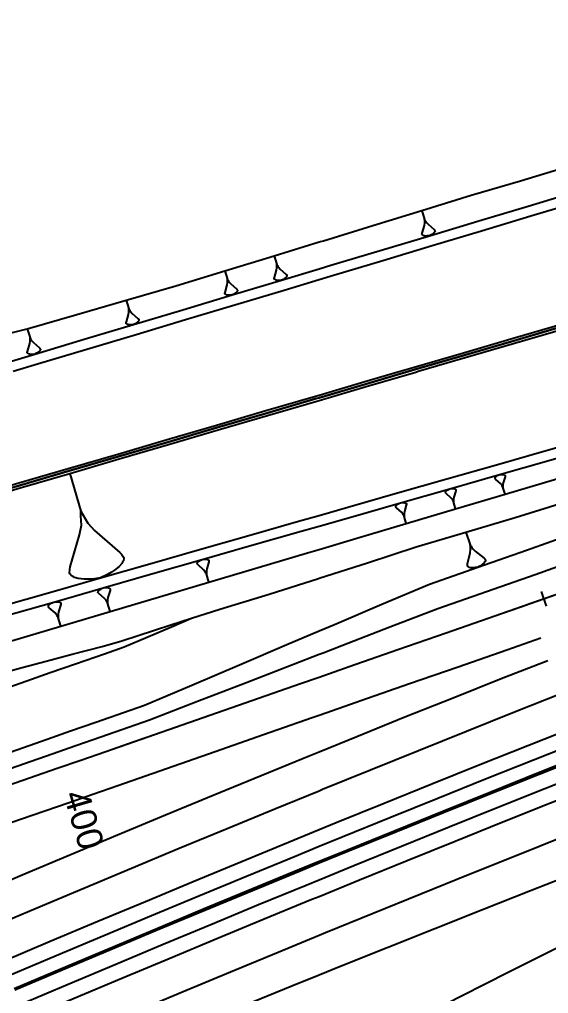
# Model space of a CAD drawing. Extents: x 387562 to 388546, y 804386 to 804945.
# Drawn here: x 388270.9 to 388322.3, y 804839.6 to 804934.2 of the extents above; entities that cross this region are included whole.
import ezdxf
from ezdxf.enums import TextEntityAlignment as Align

# ---------------------------------------------------------------- set-up
doc = ezdxf.new("R2010")
doc.units = 0
doc.layers.get('0').update_dxf_attribs({"linetype": 'CONTINUOUS'})
doc.styles.add('ARIAL', font='ARIAL.FON')

msp = doc.modelspace()

# ---------------------------------------------------------------- linework, layer by layer
at = {"color": 1}
for p, q in [((388309.9842, 804915.618), (388310.243, 804914.7346)), ((388310.2143, 804914.178), (388310.2561, 804914.4095)), ((388310.243, 804914.7346), (388310.2979, 804914.6411)), ((388310.2474, 804914.6263), (388310.243, 804914.7346)), ((388310.2517, 804914.5179), (388310.2474, 804914.6263)), ((388310.2561, 804914.4095), (388310.2517, 804914.5179)), ((388310.2979, 804914.6411), (388310.3527, 804914.5475)), ((388310.3527, 804914.5475), (388310.4075, 804914.4539)), ((388310.4075, 804914.4539), (388310.5676, 804914.2816)), ((388309.9848, 804913.3708), (388309.9953, 804913.4287)), ((388309.9953, 804913.4287), (388310.2143, 804914.178)), ((388310.5676, 804914.2816), (388311.1564, 804913.7689)), ((388311.1441, 804913.4364), (388311.0327, 804913.349)), ((388311.2051, 804913.5091), (388311.1441, 804913.4364)), ((388311.1564, 804913.7689), (388311.1964, 804913.7258)), ((388311.1964, 804913.7258), (388311.2438, 804913.6575)), ((388311.2229, 804913.5417), (388311.2051, 804913.5091)), ((388311.2408, 804913.5744), (388311.2229, 804913.5417)), ((388311.2512, 804913.6322), (388311.2408, 804913.5744)), ((388311.2438, 804913.6575), (388311.2512, 804913.6322)), ((388309.9818, 804913.2877), (388309.9848, 804913.3708)), ((388309.9892, 804913.2625), (388309.9818, 804913.2877)), ((388310.0292, 804913.2194), (388309.9892, 804913.2625)), ((388310.0618, 804913.2015), (388310.0292, 804913.2194)), ((388310.0945, 804913.1837), (388310.0618, 804913.2015)), ((388310.185, 804913.1554), (388310.0945, 804913.1837)), ((388310.326, 804913.1419), (388310.185, 804913.1554)), ((388310.4091, 804913.1388), (388310.326, 804913.1419)), ((388310.5175, 804913.1432), (388310.4091, 804913.1388)), ((388310.7015, 804913.1697), (388310.5175, 804913.1432)), ((388310.8708, 804913.2467), (388310.7015, 804913.1697)), ((388310.9644, 804913.3015), (388310.8708, 804913.2467)), ((388311.0327, 804913.349), (388310.9644, 804913.3015)), ((388295.6386, 804911.2325), (388295.8898, 804910.3752)), ((388290.8553, 804909.7754), (388291.1044, 804908.9251)), ((388295.6493, 804909.1078), (388295.8618, 804909.835)), ((388295.8618, 804909.835), (388295.9024, 804910.0597)), ((388295.8898, 804910.3752), (388295.943, 804910.2843)), ((388295.894, 804910.27), (388295.8898, 804910.3752)), ((388295.8982, 804910.1648), (388295.894, 804910.27)), ((388295.9024, 804910.0597), (388295.8982, 804910.1648)), ((388295.943, 804910.2843), (388295.9962, 804910.1935)), ((388295.9962, 804910.1935), (388296.0494, 804910.1027)), ((388296.0494, 804910.1027), (388296.2048, 804909.9355)), ((388296.2048, 804909.9355), (388296.7761, 804909.4379)), ((388291.1044, 804908.9251), (388291.1572, 804908.835)), ((388291.1086, 804908.8208), (388291.1044, 804908.9251)), ((388291.1128, 804908.7165), (388291.1086, 804908.8208)), ((388291.117, 804908.6122), (388291.1128, 804908.7165)), ((388291.1572, 804908.835), (388291.21, 804908.7449)), ((388291.21, 804908.7449), (388291.2627, 804908.6549)), ((388295.6362, 804908.971), (388295.6392, 804909.0516)), ((388295.6434, 804908.9465), (388295.6362, 804908.971)), ((388295.6392, 804909.0516), (388295.6493, 804909.1078)), ((388295.6822, 804908.9047), (388295.6434, 804908.9465)), ((388295.7139, 804908.8873), (388295.6822, 804908.9047)), ((388295.7456, 804908.87), (388295.7139, 804908.8873)), ((388295.8334, 804908.8426), (388295.7456, 804908.87)), ((388295.9703, 804908.8294), (388295.8334, 804908.8426)), ((388296.0509, 804908.8265), (388295.9703, 804908.8294)), ((388296.1561, 804908.8307), (388296.0509, 804908.8265)), ((388296.3347, 804908.8564), (388296.1561, 804908.8307)), ((388296.499, 804908.9312), (388296.3347, 804908.8564)), ((388296.5898, 804908.9844), (388296.499, 804908.9312)), ((388296.6561, 804909.0304), (388296.5898, 804908.9844)), ((388296.7642, 804909.1153), (388296.6561, 804909.0304)), ((388296.8234, 804909.1858), (388296.7642, 804909.1153)), ((388296.7761, 804909.4379), (388296.815, 804909.3961)), ((388296.815, 804909.3961), (388296.861, 804909.3298)), ((388296.8407, 804909.2175), (388296.8234, 804909.1858)), ((388296.858, 804909.2491), (388296.8407, 804909.2175)), ((388296.8682, 804909.3053), (388296.858, 804909.2491)), ((388296.861, 804909.3298), (388296.8682, 804909.3053)), ((388290.8659, 804907.668), (388291.0767, 804908.3893)), ((388291.0767, 804908.3893), (388291.117, 804908.6122)), ((388291.2627, 804908.6549), (388291.4169, 804908.489)), ((388291.4169, 804908.489), (388291.9836, 804907.9954)), ((388292.0305, 804907.7454), (388291.9718, 804907.6754)), ((388291.9836, 804907.9954), (388292.0221, 804907.954)), ((388292.0221, 804907.954), (388292.0678, 804907.8882)), ((388292.0476, 804907.7768), (388292.0305, 804907.7454)), ((388292.0648, 804907.8082), (388292.0476, 804907.7768)), ((388292.0749, 804907.8639), (388292.0648, 804907.8082)), ((388292.0678, 804907.8882), (388292.0749, 804907.8639)), ((388281.2698, 804906.926), (388281.5214, 804906.0671)), ((388290.8529, 804907.5323), (388290.8559, 804907.6123)), ((388290.8601, 804907.508), (388290.8529, 804907.5323)), ((388290.8559, 804907.6123), (388290.8659, 804907.668)), ((388290.8986, 804907.4665), (388290.8601, 804907.508)), ((388290.93, 804907.4493), (388290.8986, 804907.4665)), ((388290.9614, 804907.4321), (388290.93, 804907.4493)), ((388291.0485, 804907.4049), (388290.9614, 804907.4321)), ((388291.1843, 804907.3919), (388291.0485, 804907.4049)), ((388291.2643, 804907.389), (388291.1843, 804907.3919)), ((388291.3686, 804907.3931), (388291.2643, 804907.389)), ((388291.5458, 804907.4187), (388291.3686, 804907.3931)), ((388291.7087, 804907.4928), (388291.5458, 804907.4187)), ((388291.7988, 804907.5456), (388291.7087, 804907.4928)), ((388291.8646, 804907.5912), (388291.7988, 804907.5456)), ((388291.9718, 804907.6754), (388291.8646, 804907.5912)), ((388281.5214, 804906.0671), (388281.5747, 804905.9762)), ((388281.5256, 804905.9618), (388281.5214, 804906.0671)), ((388281.5298, 804905.8564), (388281.5256, 804905.9618)), ((388281.5341, 804905.7511), (388281.5298, 804905.8564)), ((388281.5747, 804905.9762), (388281.628, 804905.8852)), ((388281.628, 804905.8852), (388281.6813, 804905.7942)), ((388281.2805, 804904.7975), (388281.4934, 804905.526)), ((388281.4934, 804905.526), (388281.5341, 804905.7511)), ((388281.6813, 804905.7942), (388281.837, 804905.6267)), ((388281.837, 804905.6267), (388282.4093, 804905.1282)), ((388282.4093, 804905.1282), (388282.4482, 804905.0864)), ((388282.4482, 804905.0864), (388282.4943, 804905.0199)), ((388282.474, 804904.9074), (388282.4567, 804904.8757)), ((388282.4914, 804904.9391), (388282.474, 804904.9074)), ((388282.5015, 804904.9954), (388282.4914, 804904.9391)), ((388282.4943, 804905.0199), (388282.5015, 804904.9954)), ((388271.6661, 804904.1386), (388271.9265, 804903.2498)), ((388281.2674, 804904.6605), (388281.2704, 804904.7413)), ((388281.2746, 804904.6359), (388281.2674, 804904.6605)), ((388281.2704, 804904.7413), (388281.2805, 804904.7975)), ((388281.3135, 804904.594), (388281.2746, 804904.6359)), ((388281.3452, 804904.5767), (388281.3135, 804904.594)), ((388281.377, 804904.5593), (388281.3452, 804904.5767)), ((388281.465, 804904.5318), (388281.377, 804904.5593)), ((388281.602, 804904.5187), (388281.465, 804904.5318)), ((388281.6828, 804904.5157), (388281.602, 804904.5187)), ((388281.7882, 804904.5199), (388281.6828, 804904.5157)), ((388281.9671, 804904.5457), (388281.7882, 804904.5199)), ((388282.1317, 804904.6206), (388281.9671, 804904.5457)), ((388282.2227, 804904.6739), (388282.1317, 804904.6206)), ((388282.2891, 804904.72), (388282.2227, 804904.6739)), ((388282.3974, 804904.805), (388282.2891, 804904.72)), ((388282.4567, 804904.8757), (388282.3974, 804904.805)), ((388271.9265, 804903.2498), (388271.9816, 804903.1556)), ((388271.9308, 804903.1408), (388271.9265, 804903.2498)), ((388271.9352, 804903.0317), (388271.9308, 804903.1408)), ((388271.9396, 804902.9227), (388271.9352, 804903.0317)), ((388271.9816, 804903.1556), (388272.0368, 804903.0615)), ((388272.0368, 804903.0615), (388272.0919, 804902.9674)), ((388271.6772, 804901.9359), (388271.8975, 804902.6898)), ((388271.8975, 804902.6898), (388271.9396, 804902.9227)), ((388272.0919, 804902.9674), (388272.253, 804902.794)), ((388272.253, 804902.794), (388272.8453, 804902.2782)), ((388272.8453, 804902.2782), (388272.8856, 804902.2348)), ((388272.8856, 804902.2348), (388272.9333, 804902.1661)), ((388272.9303, 804902.0824), (388272.9123, 804902.0496)), ((388272.9408, 804902.1407), (388272.9303, 804902.0824)), ((388272.9333, 804902.1661), (388272.9408, 804902.1407)), ((388271.6636, 804901.7941), (388271.6667, 804901.8777)), ((388271.6711, 804901.7687), (388271.6636, 804901.7941)), ((388271.6667, 804901.8777), (388271.6772, 804901.9359)), ((388271.7113, 804901.7253), (388271.6711, 804901.7687)), ((388271.7442, 804901.7074), (388271.7113, 804901.7253)), ((388271.777, 804901.6894), (388271.7442, 804901.7074)), ((388271.8681, 804901.6609), (388271.777, 804901.6894)), ((388272.0099, 804901.6473), (388271.8681, 804901.6609)), ((388272.0935, 804901.6443), (388272.0099, 804901.6473)), ((388272.2026, 804901.6486), (388272.0935, 804901.6443)), ((388272.3878, 804901.6753), (388272.2026, 804901.6486)), ((388272.5581, 804901.7528), (388272.3878, 804901.6753)), ((388272.6522, 804901.808), (388272.5581, 804901.7528)), ((388272.721, 804901.8557), (388272.6522, 804901.808)), ((388272.8331, 804901.9437), (388272.721, 804901.8557)), ((388272.8944, 804902.0168), (388272.8331, 804901.9437)), ((388272.9123, 804902.0496), (388272.8944, 804902.0168)), ((388275.7839, 804890.084), (388276.8571, 804886.421)), ((388317.1037, 804889.7093), (388317.1516, 804889.7657)), ((388317.1516, 804889.7657), (388317.239, 804889.8333)), ((388317.239, 804889.8333), (388317.2926, 804889.87)), ((388317.2926, 804889.87), (388317.3658, 804889.9123)), ((388317.3658, 804889.9123), (388317.4983, 804889.9714)), ((388317.4983, 804889.9714), (388317.642, 804889.9912)), ((388317.642, 804889.9912), (388317.7266, 804889.994)), ((388317.7266, 804889.994), (388317.7914, 804889.9912)), ((388317.7914, 804889.9912), (388317.9013, 804889.9799)), ((388318.0479, 804889.7657), (388317.8732, 804889.1823)), ((388317.9013, 804889.9799), (388317.9718, 804889.9574)), ((388317.9718, 804889.9574), (388317.9972, 804889.9433)), ((388317.9972, 804889.9433), (388318.0225, 804889.9292)), ((388318.0225, 804889.9292), (388318.0536, 804889.8954)), ((388318.0564, 804889.8108), (388318.0479, 804889.7657)), ((388318.0536, 804889.8954), (388318.0592, 804889.8756)), ((388318.0592, 804889.8756), (388318.0564, 804889.8108)), ((388317.0671, 804889.6135), (388317.0755, 804889.6586)), ((388317.0727, 804889.5937), (388317.0671, 804889.6135)), ((388317.1094, 804889.5402), (388317.0727, 804889.5937)), ((388317.0755, 804889.6586), (388317.0896, 804889.6839)), ((388317.0896, 804889.6839), (388317.1037, 804889.7093)), ((388317.1404, 804889.5064), (388317.1094, 804889.5402)), ((388317.597, 804889.1034), (388317.1404, 804889.5064)), ((388317.721, 804888.9681), (388317.597, 804889.1034)), ((388317.7633, 804888.8948), (388317.721, 804888.9681)), ((388317.8056, 804888.8215), (388317.7633, 804888.8948)), ((388317.8479, 804888.7482), (388317.8056, 804888.8215)), ((388317.8732, 804889.1823), (388317.8394, 804889.0019)), ((388317.8394, 804889.0019), (388317.8422, 804888.9173)), ((388317.8422, 804888.9173), (388317.845, 804888.8328)), ((388317.845, 804888.8328), (388317.8479, 804888.7482)), ((388312.2487, 804888.2306), (388312.2573, 804888.2769)), ((388312.2545, 804888.2104), (388312.2487, 804888.2306)), ((388312.292, 804888.1555), (388312.2545, 804888.2104)), ((388312.2573, 804888.2769), (388312.2718, 804888.3029)), ((388312.2718, 804888.3029), (388312.2862, 804888.3289)), ((388312.2862, 804888.3289), (388312.3353, 804888.3866)), ((388312.3238, 804888.1209), (388312.292, 804888.1555)), ((388312.7918, 804887.7078), (388312.3238, 804888.1209)), ((388312.3353, 804888.3866), (388312.4249, 804888.456)), ((388312.4249, 804888.456), (388312.4798, 804888.4935)), ((388312.4798, 804888.4935), (388312.5549, 804888.5369)), ((388312.5549, 804888.5369), (388312.6907, 804888.5975)), ((388312.6907, 804888.5975), (388312.838, 804888.6178)), ((388312.838, 804888.6178), (388312.9246, 804888.6207)), ((388312.9246, 804888.6207), (388312.9911, 804888.6178)), ((388312.9911, 804888.6178), (388313.1038, 804888.6062)), ((388313.254, 804888.3867), (388313.0749, 804887.7887)), ((388313.1038, 804888.6062), (388313.176, 804888.5831)), ((388313.176, 804888.5831), (388313.202, 804888.5687)), ((388313.202, 804888.5687), (388313.228, 804888.5542)), ((388313.228, 804888.5542), (388313.2598, 804888.5196)), ((388313.2627, 804888.4329), (388313.254, 804888.3867)), ((388313.2598, 804888.5196), (388313.2655, 804888.4994)), ((388313.2655, 804888.4994), (388313.2627, 804888.4329)), ((388318.0452, 804888.0577), (388317.8479, 804888.7482)), ((388307.4539, 804886.9218), (388307.4687, 804886.9484)), ((388307.4687, 804886.9484), (388307.519, 804887.0076)), ((388307.519, 804887.0076), (388307.6108, 804887.0786)), ((388307.6108, 804887.0786), (388307.667, 804887.1171)), ((388307.667, 804887.1171), (388307.7439, 804887.1615)), ((388307.7439, 804887.1615), (388307.883, 804887.2236)), ((388307.883, 804887.2236), (388308.0339, 804887.2444)), ((388308.0339, 804887.2444), (388308.1227, 804887.2473)), ((388308.1227, 804887.2473), (388308.1908, 804887.2444)), ((388308.1908, 804887.2444), (388308.3062, 804887.2325)), ((388308.4601, 804887.0076), (388308.2766, 804886.3951)), ((388308.3062, 804887.2325), (388308.3801, 804887.2089)), ((388308.3801, 804887.2089), (388308.4068, 804887.1941)), ((388308.4068, 804887.1941), (388308.4334, 804887.1793)), ((388308.4334, 804887.1793), (388308.466, 804887.1438)), ((388308.4689, 804887.055), (388308.4601, 804887.0076)), ((388308.466, 804887.1438), (388308.4719, 804887.1231)), ((388308.4719, 804887.1231), (388308.4689, 804887.055)), ((388312.9189, 804887.5691), (388312.7918, 804887.7078)), ((388312.9623, 804887.494), (388312.9189, 804887.5691)), ((388313.0056, 804887.4189), (388312.9623, 804887.494)), ((388313.0489, 804887.3438), (388313.0056, 804887.4189)), ((388313.0749, 804887.7887), (388313.0403, 804887.6038)), ((388313.0403, 804887.6038), (388313.0432, 804887.5171)), ((388313.0432, 804887.5171), (388313.046, 804887.4305)), ((388313.046, 804887.4305), (388313.0489, 804887.3438)), ((388313.2512, 804886.6361), (388313.0489, 804887.3438)), ((388276.8571, 804886.421), (388277.0844, 804886.033)), ((388276.8751, 804885.9717), (388276.8571, 804886.421)), ((388277.0844, 804886.033), (388277.3117, 804885.645)), ((388307.4303, 804886.8478), (388307.4391, 804886.8951)), ((388307.4362, 804886.8271), (388307.4303, 804886.8478)), ((388307.4747, 804886.7709), (388307.4362, 804886.8271)), ((388307.4391, 804886.8951), (388307.4539, 804886.9218)), ((388307.5072, 804886.7354), (388307.4747, 804886.7709)), ((388307.9866, 804886.3122), (388307.5072, 804886.7354)), ((388308.1168, 804886.1702), (388307.9866, 804886.3122)), ((388308.1612, 804886.0933), (388308.1168, 804886.1702)), ((388308.2056, 804886.0163), (388308.1612, 804886.0933)), ((388308.25, 804885.9394), (388308.2056, 804886.0163)), ((388308.2766, 804886.3951), (388308.2411, 804886.2057)), ((388308.2411, 804886.2057), (388308.2441, 804886.1169)), ((388308.2441, 804886.1169), (388308.247, 804886.0282)), ((388308.247, 804886.0282), (388308.25, 804885.9394)), ((388276.7377, 804884.1132), (388276.9111, 804885.0731)), ((388276.8931, 804885.5224), (388276.8751, 804885.9717)), ((388276.9111, 804885.0731), (388276.8931, 804885.5224)), ((388277.3117, 804885.645), (388277.539, 804885.2571)), ((388277.539, 804885.2571), (388278.2029, 804884.5425)), ((388308.4572, 804885.2144), (388308.25, 804885.9394)), ((388275.8298, 804881.0061), (388276.7377, 804884.1132)), ((388278.2029, 804884.5425), (388280.6441, 804882.4166)), ((388314.2396, 804884.3628), (388314.6648, 804883.1438)), ((388314.6648, 804883.1438), (388314.7482, 804883.0166)), ((388314.6786, 804882.9923), (388314.6648, 804883.1438)), ((388280.6441, 804882.4166), (388280.81, 804882.238)), ((388280.81, 804882.238), (388281.0067, 804881.9547)), ((388314.4104, 804881.297), (388314.664, 804882.3621)), ((388314.664, 804882.3621), (388314.7061, 804882.6894)), ((388314.6923, 804882.8408), (388314.6786, 804882.9923)), ((388314.7061, 804882.6894), (388314.6923, 804882.8408)), ((388314.7482, 804883.0166), (388314.8316, 804882.8894)), ((388314.8316, 804882.8894), (388314.9151, 804882.7623)), ((388314.9151, 804882.7623), (388315.1516, 804882.5322)), ((388315.1516, 804882.5322), (388316.0125, 804881.8559)), ((388280.846, 804881.3394), (388280.5934, 804881.0381)), ((388280.92, 804881.4747), (388280.846, 804881.3394)), ((388280.994, 804881.61), (388280.92, 804881.4747)), ((388281.0373, 804881.85), (388280.994, 804881.61)), ((388281.0067, 804881.9547), (388281.0373, 804881.85)), ((388288.157, 804881.3131), (388288.1667, 804881.3651)), ((388288.1635, 804881.2904), (388288.157, 804881.3131)), ((388288.2058, 804881.2288), (388288.1635, 804881.2904)), ((388288.1667, 804881.3651), (388288.1829, 804881.3943)), ((388288.1829, 804881.3943), (388288.1991, 804881.4235)), ((388288.1991, 804881.4235), (388288.2543, 804881.4884)), ((388288.2543, 804881.4884), (388288.3548, 804881.5663)), ((388288.3548, 804881.5663), (388288.4164, 804881.6085)), ((388288.4164, 804881.6085), (388288.5007, 804881.6572)), ((388288.5007, 804881.6572), (388288.6532, 804881.7254)), ((388288.6532, 804881.7254), (388288.8186, 804881.7483)), ((388288.8186, 804881.7483), (388288.9159, 804881.7516)), ((388288.9159, 804881.7516), (388288.9905, 804881.7484)), ((388288.9905, 804881.7484), (388289.1171, 804881.7355)), ((388289.2859, 804881.489), (388289.0852, 804880.8173)), ((388289.1171, 804881.7355), (388289.1982, 804881.7095)), ((388289.1982, 804881.7095), (388289.2274, 804881.6933)), ((388289.2274, 804881.6933), (388289.2566, 804881.6771)), ((388289.2566, 804881.6771), (388289.2923, 804881.6382)), ((388289.2956, 804881.5409), (388289.2859, 804881.489)), ((388289.2923, 804881.6382), (388289.2988, 804881.6155)), ((388289.2988, 804881.6155), (388289.2956, 804881.5409)), ((388314.3999, 804881.2152), (388314.4104, 804881.297)), ((388315.8692, 804881.2589), (388315.7768, 804881.1876)), ((388316.019, 804881.3893), (388315.8692, 804881.2589)), ((388316.0125, 804881.8559), (388316.0717, 804881.7984)), ((388316.0992, 804881.4954), (388316.019, 804881.3893)), ((388316.0717, 804881.7984), (388316.1429, 804881.706)), ((388316.1219, 804881.5424), (388316.0992, 804881.4954)), ((388316.1446, 804881.5894), (388316.1219, 804881.5424)), ((388316.1429, 804881.706), (388316.1551, 804881.6712)), ((388316.1551, 804881.6712), (388316.1446, 804881.5894)), ((388275.7738, 804880.4215), (388275.7865, 804880.7661)), ((388275.8044, 804880.3168), (388275.7738, 804880.4215)), ((388275.7865, 804880.7661), (388275.8298, 804881.0061)), ((388275.9704, 804880.1382), (388275.8044, 804880.3168)), ((388279.8481, 804880.4788), (388279.4601, 804880.2515)), ((388280.1314, 804880.6754), (388279.8481, 804880.4788)), ((388280.5934, 804881.0381), (388280.1314, 804880.6754)), ((388288.2415, 804881.1899), (388288.2058, 804881.2288)), ((388288.7673, 804880.7263), (388288.2415, 804881.1899)), ((388288.9101, 804880.5707), (388288.7673, 804880.7263)), ((388288.9588, 804880.4863), (388288.9101, 804880.5707)), ((388289.0076, 804880.402), (388288.9588, 804880.4863)), ((388289.0563, 804880.3177), (388289.0076, 804880.402)), ((388289.0852, 804880.8173), (388289.0464, 804880.6097)), ((388289.0464, 804880.6097), (388289.0497, 804880.5123)), ((388289.0497, 804880.5123), (388289.053, 804880.415)), ((388289.053, 804880.415), (388289.0563, 804880.3177)), ((388289.2838, 804879.523), (388289.0563, 804880.3177)), ((388314.4015, 804881.0986), (388314.3999, 804881.2152)), ((388314.4136, 804881.0638), (388314.4015, 804881.0986)), ((388314.4728, 804881.0063), (388314.4136, 804881.0638)), ((388314.5197, 804880.9836), (388314.4728, 804881.0063)), ((388314.5667, 804880.9609), (388314.5197, 804880.9836)), ((388314.6955, 804880.9277), (388314.5667, 804880.9609)), ((388314.8939, 804880.9188), (388314.6955, 804880.9277)), ((388315.0106, 804880.9204), (388314.8939, 804880.9188)), ((388315.162, 804880.9341), (388315.0106, 804880.9204)), ((388315.418, 804880.9844), (388315.162, 804880.9341)), ((388315.6496, 804881.1042), (388315.418, 804880.9844)), ((388315.7768, 804881.1876), (388315.6496, 804881.1042)), ((388276.1058, 804880.0642), (388275.9704, 804880.1382)), ((388276.2411, 804879.9902), (388276.1058, 804880.0642)), ((388276.6164, 804879.8729), (388276.2411, 804879.9902)), ((388277.201, 804879.8169), (388276.6164, 804879.8729)), ((388277.5456, 804879.8042), (388277.201, 804879.8169)), ((388277.9949, 804879.8222), (388277.5456, 804879.8042)), ((388278.7582, 804879.9322), (388277.9949, 804879.8222)), ((388279.4601, 804880.2515), (388278.7582, 804879.9322)), ((388278.5206, 804878.5414), (388278.5307, 804878.5957)), ((388278.5274, 804878.5176), (388278.5206, 804878.5414)), ((388278.5715, 804878.4532), (388278.5274, 804878.5176)), ((388278.5307, 804878.5957), (388278.5477, 804878.6262)), ((388278.5477, 804878.6262), (388278.5646, 804878.6567)), ((388278.5646, 804878.6567), (388278.6222, 804878.7246)), ((388278.6089, 804878.4125), (388278.5715, 804878.4532)), ((388279.1587, 804877.9277), (388278.6089, 804878.4125)), ((388278.6222, 804878.7246), (388278.7274, 804878.8061)), ((388278.7274, 804878.8061), (388278.7918, 804878.8502)), ((388278.7918, 804878.8502), (388278.88, 804878.9012)), ((388278.88, 804878.9012), (388279.0394, 804878.9725)), ((388279.0394, 804878.9725), (388279.2124, 804878.9964)), ((388279.2124, 804878.9964), (388279.3141, 804878.9998)), ((388279.3141, 804878.9998), (388279.3922, 804878.9965)), ((388279.3922, 804878.9965), (388279.5245, 804878.983)), ((388279.701, 804878.7253), (388279.4911, 804878.0229)), ((388279.5245, 804878.983), (388279.6093, 804878.9559)), ((388279.6093, 804878.9559), (388279.6398, 804878.9389)), ((388279.6398, 804878.9389), (388279.6704, 804878.922)), ((388279.6704, 804878.922), (388279.7077, 804878.8813)), ((388279.7112, 804878.7795), (388279.701, 804878.7253)), ((388279.7077, 804878.8813), (388279.7145, 804878.8576)), ((388279.7145, 804878.8576), (388279.7112, 804878.7795)), ((388273.9136, 804877.426), (388273.9795, 804877.4711)), ((388273.9795, 804877.4711), (388274.0696, 804877.5232)), ((388274.0696, 804877.5232), (388274.2325, 804877.596)), ((388274.2325, 804877.596), (388274.4092, 804877.6204)), ((388274.4092, 804877.6204), (388274.5132, 804877.6239)), ((388274.5132, 804877.6239), (388274.593, 804877.6205)), ((388274.593, 804877.6205), (388274.7282, 804877.6067)), ((388274.7282, 804877.6067), (388274.8148, 804877.5791)), ((388274.8148, 804877.5791), (388274.8461, 804877.5617)), ((388274.8461, 804877.5617), (388274.8773, 804877.5444)), ((388274.8773, 804877.5444), (388274.9154, 804877.5029)), ((388274.9154, 804877.5029), (388274.9224, 804877.4786)), ((388274.9224, 804877.4786), (388274.9189, 804877.3989)), ((388279.3081, 804877.765), (388279.1587, 804877.9277)), ((388279.359, 804877.6768), (388279.3081, 804877.765)), ((388279.4099, 804877.5886), (388279.359, 804877.6768)), ((388279.4609, 804877.5005), (388279.4099, 804877.5886)), ((388279.4911, 804878.0229), (388279.4505, 804877.8058)), ((388279.4505, 804877.8058), (388279.454, 804877.704)), ((388279.454, 804877.704), (388279.4574, 804877.6022)), ((388279.4574, 804877.6022), (388279.4609, 804877.5005)), ((388279.6988, 804876.6695), (388279.4609, 804877.5005)), ((388273.7023, 804877.1555), (388273.7127, 804877.211)), ((388273.7093, 804877.1312), (388273.7023, 804877.1555)), ((388273.7544, 804877.0654), (388273.7093, 804877.1312)), ((388273.7127, 804877.211), (388273.73, 804877.2422)), ((388273.73, 804877.2422), (388273.7473, 804877.2734)), ((388273.7473, 804877.2734), (388273.8062, 804877.3427)), ((388273.7926, 804877.0238), (388273.7544, 804877.0654)), ((388274.3544, 804876.5284), (388273.7926, 804877.0238)), ((388273.8062, 804877.3427), (388273.9136, 804877.426)), ((388274.507, 804876.3621), (388274.3544, 804876.5284)), ((388274.6941, 804876.6257), (388274.6526, 804876.4038)), ((388274.9086, 804877.3434), (388274.6941, 804876.6257)), ((388274.9189, 804877.3989), (388274.9086, 804877.3434)), ((388274.5591, 804876.272), (388274.507, 804876.3621)), ((388274.6111, 804876.1819), (388274.5591, 804876.272)), ((388274.6632, 804876.0918), (388274.6111, 804876.1819)), ((388274.6526, 804876.4038), (388274.6561, 804876.2998)), ((388274.6561, 804876.2998), (388274.6597, 804876.1958)), ((388274.6597, 804876.1958), (388274.6632, 804876.0918)), ((388274.9064, 804875.2427), (388274.6632, 804876.0918))]:
    msp.add_line(p, q, dxfattribs=at)
at = {"color": 3}
msp.add_line((388321.5387, 804878.6182), (388322.0328, 804877.2018), dxfattribs=at)
at = {"color": 1, "linetype": 'CONTINUOUS'}
for points in [[(388300, 804912.561), (388300.4219, 804912.6895), (388305.2051, 804914.1466), (388309.9842, 804915.618), (388314.76, 804917.1006), (388319.5615, 804918.4956), (388324.3472, 804919.9444), (388329.1399, 804921.3695), (388333.915, 804922.8543), (388338.6942, 804924.3253), (388343.4892, 804925.7424), (388348.2827, 804927.1646), (388353.0606, 804928.6402), (388357.8563, 804930.0548), (388362.6697, 804931.4091), (388367.4799, 804932.7743), (388372.2807, 804934.1716)], [(388300, 804909.9568), (388301.1237, 804910.2942), (388305.9126, 804911.732), (388310.7015, 804913.1697), (388315.4905, 804914.6075), (388320.2794, 804916.0452), (388325.0684, 804917.483), (388329.8573, 804918.9207), (388334.6459, 804920.3598), (388339.4344, 804921.7988), (388344.223, 804923.2378), (388349.0116, 804924.6769), (388353.8001, 804926.1159), (388358.5887, 804927.555), (388363.3773, 804928.994), (388368.1658, 804930.433), (388372.9544, 804931.8721)], [(388300, 804908.9128), (388301.4048, 804909.3345), (388306.1938, 804910.7723), (388310.9827, 804912.21), (388315.7716, 804913.6478), (388320.5606, 804915.0856), (388325.3495, 804916.5233), (388330.1385, 804917.9611), (388334.927, 804919.4001), (388339.7156, 804920.8392), (388344.5042, 804922.2782), (388349.2927, 804923.7172), (388354.0813, 804925.1563), (388358.8699, 804926.5953), (388363.6584, 804928.0343), (388368.447, 804929.4734), (388373.2356, 804930.9124)], [(388307.8502, 804900), (388309.2313, 804900.4047), (388314.0296, 804901.8105), (388318.8279, 804903.2163), (388323.6262, 804904.6222), (388328.4245, 804906.028), (388333.2228, 804907.4338), (388338.0211, 804908.8397), (388342.8194, 804910.2455), (388347.6177, 804911.6513), (388352.416, 804913.0571), (388357.2143, 804914.463), (388362.0126, 804915.8688), (388366.8109, 804917.2746), (388371.6092, 804918.6805), (388376.4075, 804920.0863), (388377.2937, 804920.3459), (388377.6959, 804920.4638), (388378.1063, 804920.5749), (388379.5328, 804920.8239), (388381.4044, 804920.8439), (388383.9064, 804920.3218), (388386.2014, 804919.197)], [(388309.6285, 804900), (388314.1702, 804901.3307), (388318.9685, 804902.7365), (388323.7668, 804904.1423), (388328.5651, 804905.5482), (388333.3634, 804906.954), (388338.1617, 804908.3598), (388342.96, 804909.7657), (388347.7583, 804911.1715), (388352.5566, 804912.5773), (388357.3549, 804913.9832), (388362.1532, 804915.389), (388366.9515, 804916.7948), (388371.7498, 804918.2006), (388376.548, 804919.6065), (388377.4342, 804919.8661), (388377.8365, 804919.984), (388378.2269, 804920.0896), (388379.5838, 804920.3265), (388381.3641, 804920.3456), (388383.744, 804919.8489), (388385.9271, 804918.7789)], [(388255.4666, 804900), (388257.0931, 804900.5289), (388261.8708, 804902.0049), (388266.8118, 804902.9237), (388271.6661, 804904.1386), (388276.4677, 804905.5331), (388281.2698, 804906.926), (388286.0719, 804908.3189), (388290.8553, 804909.7754), (388295.6386, 804911.2325), (388300, 804912.561)], [(388266.7967, 804900), (388267.5981, 804900.2401), (388272.3878, 804901.6753), (388277.1775, 804903.1105), (388281.9671, 804904.5457), (388286.7568, 804905.9809), (388291.5458, 804907.4187), (388296.3347, 804908.8564), (388300, 804909.9568)], [(388270.2805, 804900), (388272.6689, 804900.7157), (388277.4586, 804902.1509), (388282.2483, 804903.5861), (388287.038, 804905.0213), (388291.8269, 804906.459), (388296.6159, 804907.8968), (388300, 804908.9128)], [(388300, 804874.7876), (388301.4744, 804875.4148), (388306.0857, 804877.3762), (388310.6969, 804879.3376), (388315.418, 804880.9844), (388320.137, 804882.6369), (388324.8513, 804884.3031), (388329.5655, 804885.9692), (388334.2798, 804887.6354), (388338.9941, 804889.3016), (388343.7083, 804890.9677), (388348.4226, 804892.6339), (388350.1494, 804893.2442), (388353.1369, 804894.3001), (388357.8511, 804895.9662), (388358.9197, 804896.3439), (388362.5739, 804897.6322), (388367.3022, 804899.2898), (388369.3405, 804900)], [(388300, 804879.8962), (388304.6817, 804881.4013), (388309.4327, 804882.9621), (388314.2396, 804884.3628), (388319.034, 804885.7991), (388323.8136, 804887.2782), (388328.5822, 804888.7884), (388333.34, 804890.3299), (388338.0867, 804891.903), (388342.8223, 804893.5079), (388347.549, 804895.1384), (388349.2803, 804895.7359), (388352.272, 804896.7797), (388356.9839, 804898.4526), (388358.0502, 804898.8368), (388361.2477, 804900)], [(388300, 804882.7064), (388303.6632, 804883.7927), (388308.4572, 804885.2144), (388313.2512, 804886.6361), (388318.0452, 804888.0577), (388322.8392, 804889.4794), (388327.6332, 804890.901), (388332.4272, 804892.3227), (388337.221, 804893.7443), (388342.0155, 804895.1633), (388346.8103, 804896.5824), (388351.605, 804898.0015), (388356.3998, 804899.4206), (388358.3576, 804900)], [(388300, 804886.0109), (388302.7942, 804886.8094), (388307.6018, 804888.1833), (388312.4095, 804889.5572), (388317.2171, 804890.9311), (388322.0248, 804892.305), (388326.8324, 804893.6789), (388331.6401, 804895.0528), (388336.4477, 804896.4267), (388341.2558, 804897.7994), (388346.0638, 804899.172), (388348.9641, 804900)], [(388300, 804884.9709), (388303.0754, 804885.8497), (388307.883, 804887.2236), (388312.6907, 804888.5975), (388317.4983, 804889.9714), (388322.3059, 804891.3454), (388327.1136, 804892.7193), (388331.9212, 804894.0932), (388336.7289, 804895.4671), (388341.5369, 804896.8397), (388346.3449, 804898.2123), (388351.153, 804899.585), (388352.6068, 804900)], [(388300, 804897.7), (388304.433, 804898.9988), (388307.8502, 804900)], [(388300, 804897.179), (388304.5736, 804898.519), (388309.3719, 804899.9248), (388309.6285, 804900)], [(388200, 804868.4014), (388203.6688, 804869.4764), (388208.4671, 804870.8822), (388213.2654, 804872.288), (388218.0637, 804873.6939), (388222.862, 804875.0997), (388227.6603, 804876.5055), (388232.4586, 804877.9113), (388237.2569, 804879.3172), (388242.0552, 804880.723), (388246.8535, 804882.1288), (388251.6518, 804883.5347), (388256.4501, 804884.9405), (388261.2484, 804886.3463), (388266.0467, 804887.7522), (388270.845, 804889.158), (388275.6433, 804890.5638), (388280.4416, 804891.9697), (388285.2399, 804893.3755), (388290.0382, 804894.7813), (388294.8364, 804896.1872), (388299.6347, 804897.593), (388300, 804897.7)], [(388200, 804867.8804), (388203.8094, 804868.9965), (388208.6077, 804870.4024), (388213.406, 804871.8082), (388218.2043, 804873.214), (388223.0026, 804874.6199), (388227.8009, 804876.0257), (388232.5992, 804877.4315), (388237.3975, 804878.8374), (388242.1958, 804880.2432), (388246.9941, 804881.649), (388251.7924, 804883.0548), (388256.5907, 804884.4607), (388261.389, 804885.8665), (388266.1873, 804887.2723), (388270.9856, 804888.6782), (388275.7839, 804890.084), (388280.5821, 804891.4898), (388285.3804, 804892.8957), (388290.1787, 804894.3015), (388294.977, 804895.7073), (388299.7753, 804897.1132), (388300, 804897.179)], [(388200, 804857.3405), (388201.8579, 804857.8742), (388206.6637, 804859.2545), (388211.4695, 804860.6348), (388216.2753, 804862.0151), (388221.081, 804863.3954), (388225.8868, 804864.7757), (388230.6926, 804866.156), (388235.4984, 804867.5363), (388240.3041, 804868.9166), (388245.1099, 804870.2969), (388249.9168, 804871.6734), (388254.7237, 804873.0498), (388259.5306, 804874.4263), (388264.3375, 804875.8028), (388269.1444, 804877.1792), (388273.9513, 804878.5557), (388278.7582, 804879.9322), (388283.5651, 804881.3086), (388288.372, 804882.6851), (388293.1789, 804884.0616), (388297.9865, 804885.4355), (388300, 804886.0109)], [(388300, 804852.2475), (388302.7949, 804853.3912), (388307.4318, 804855.2778), (388312.0724, 804857.1552), (388316.7168, 804859.0232), (388321.365, 804860.882), (388326.0168, 804862.7315), (388330.6723, 804864.5716), (388335.3315, 804866.4024), (388339.9943, 804868.224), (388344.6608, 804870.0362), (388349.3309, 804871.839), (388354.0046, 804873.6325), (388354.3207, 804873.7534), (388358.6819, 804875.4167), (388363.1122, 804877.0968), (388363.3627, 804877.1915), (388368.047, 804878.9569), (388372.7349, 804880.713), (388377.4263, 804882.4597), (388382.1212, 804884.197), (388385.5704, 804885.4665)], [(388200, 804856.3001), (388202.1391, 804856.9145), (388206.9449, 804858.2948), (388211.7506, 804859.6751), (388216.5564, 804861.0554), (388221.3622, 804862.4357), (388226.168, 804863.816), (388230.9737, 804865.1963), (388235.7795, 804866.5766), (388240.5853, 804867.9569), (388245.3911, 804869.3373), (388250.198, 804870.7137), (388255.0049, 804872.0902), (388259.8118, 804873.4667), (388264.6187, 804874.8431), (388269.4256, 804876.2196), (388274.2325, 804877.596), (388279.0394, 804878.9725), (388283.8463, 804880.349), (388288.6532, 804881.7254), (388293.4601, 804883.1019), (388298.2677, 804884.4758), (388300, 804884.9709)], [(388200, 804852.8586), (388203.0423, 804853.77), (388207.8322, 804855.2054), (388212.6222, 804856.6405), (388217.4122, 804858.0758), (388222.2024, 804859.5105), (388226.9926, 804860.9449), (388231.7828, 804862.3793), (388236.5731, 804863.8138), (388241.3633, 804865.2482), (388246.1524, 804866.6824), (388250.9439, 804868.1088), (388255.7364, 804869.5356), (388260.5289, 804870.9624), (388265.3214, 804872.3891), (388270.1139, 804873.8159), (388274.9064, 804875.2427), (388279.6988, 804876.6695), (388284.4913, 804878.0962), (388289.2838, 804879.523), (388294.0758, 804880.9496), (388298.8692, 804882.3711), (388300, 804882.7064)], [(388300, 804852.4096), (388302.7382, 804853.5301), (388307.3754, 804855.4168), (388312.0163, 804857.2943), (388316.661, 804859.1624), (388321.3094, 804861.0213), (388325.9615, 804862.8709), (388330.6173, 804864.7112), (388335.2768, 804866.5421), (388339.9399, 804868.3637), (388344.6067, 804870.176), (388349.277, 804871.979), (388353.951, 804873.7726), (388354.2671, 804873.8935), (388358.6285, 804875.5569), (388363.0591, 804877.2371), (388363.3096, 804877.3318), (388367.9943, 804879.0973), (388372.6825, 804880.8535), (388377.3741, 804882.6003)], [(388266.326, 804869.9114), (388271.1653, 804871.2192), (388273.5113, 804871.847), (388276.0083, 804872.516), (388278.9186, 804873.2814), (388280.8457, 804873.8293), (388285.5985, 804875.3851), (388287.6056, 804876.0213), (388290.3667, 804876.8966), (388295.1472, 804878.3728), (388299.9202, 804879.8705), (388300, 804879.8962)], [(388200, 804844.2655), (388201.2434, 804844.6554), (388205.9535, 804846.1667), (388210.5747, 804847.9467), (388215.1823, 804849.7569), (388219.7762, 804851.5972), (388221.0012, 804852.094), (388224.4006, 804853.4738), (388229.1216, 804855.1205), (388233.8427, 804856.7672), (388238.5638, 804858.4139), (388243.2848, 804860.0606), (388248.0059, 804861.7073), (388252.7269, 804863.354), (388257.448, 804865.0007), (388262.169, 804866.6474), (388266.8901, 804868.2941), (388271.6111, 804869.9408), (388273.8979, 804870.7385), (388276.3322, 804871.5875), (388279.1727, 804872.553), (388281.0532, 804873.2342), (388285.6645, 804875.1957), (388287.6056, 804876.0213)], [(388268.8661, 804862.6289), (388273.5872, 804864.2756), (388275.874, 804865.0732), (388278.3082, 804865.9223), (388283.0293, 804867.569), (388287.6406, 804869.5304), (388292.2518, 804871.4919), (388296.8631, 804873.4533), (388300, 804874.7876)], [(388270.3851, 804840.0638), (388274.9954, 804842.0153), (388279.6095, 804843.9575), (388284.2276, 804845.8905), (388288.8495, 804847.8143), (388293.4753, 804849.7288), (388298.1049, 804851.6341), (388300, 804852.4096)], [(388270.4437, 804839.9257), (388275.0537, 804841.8771), (388279.6676, 804843.8192), (388284.2854, 804845.7521), (388288.907, 804847.6758), (388293.5325, 804849.5902), (388298.1618, 804851.4953), (388300, 804852.2475)]]:
    msp.add_lwpolyline(points, dxfattribs=at)
at = {"color": 7, "linetype": 'CONTINUOUS'}
for points in [[(388386.0642, 804918.988), (388383.8252, 804920.0854), (388381.3843, 804920.5947), (388379.5583, 804920.5752), (388378.1666, 804920.3322), (388377.7662, 804920.2239), (388377.3639, 804920.106), (388376.4778, 804919.8464), (388371.6795, 804918.4406), (388366.8812, 804917.0347), (388362.0829, 804915.6289), (388357.2846, 804914.2231), (388352.4863, 804912.8172), (388347.688, 804911.4114), (388342.8897, 804910.0056), (388338.0914, 804908.5997), (388333.2931, 804907.1939), (388328.4948, 804905.7881), (388323.6965, 804904.3822), (388318.8982, 804902.9764), (388314.0999, 804901.5706), (388309.3016, 804900.1647), (388308.7393, 804900)], [(388308.7393, 804900), (388304.5033, 804898.7589), (388300, 804897.4395)], [(388300, 804897.4395), (388299.705, 804897.3531), (388294.9067, 804895.9472), (388290.1084, 804894.5414), (388285.3102, 804893.1356), (388280.5119, 804891.7298), (388275.7136, 804890.3239), (388270.9153, 804888.9181), (388266.117, 804887.5123), (388261.3187, 804886.1064), (388256.5204, 804884.7006), (388251.7221, 804883.2948), (388246.9238, 804881.8889), (388242.1255, 804880.4831), (388237.3272, 804879.0773), (388232.5289, 804877.6714), (388227.7306, 804876.2656), (388222.9323, 804874.8598), (388218.134, 804873.4539), (388213.3357, 804872.0481), (388208.5374, 804870.6423), (388203.7391, 804869.2364), (388200, 804868.1409)], [(388300, 804859.2707), (388300.3392, 804859.4095), (388304.9882, 804861.301), (388309.6409, 804863.1832), (388314.2973, 804865.0561), (388318.9575, 804866.9197), (388323.6214, 804868.774), (388328.289, 804870.6189), (388332.9603, 804872.4545), (388337.6353, 804874.2808), (388342.3138, 804876.0977), (388346.9961, 804877.9052), (388351.6819, 804879.7034), (388351.9988, 804879.8246), (388356.3713, 804881.4921), (388360.8131, 804883.1766), (388361.0643, 804883.2716), (388365.7608, 804885.0416), (388370.4609, 804886.8022), (388375.1644, 804888.5534), (388379.8715, 804890.2952), (388383.3296, 804891.5681), (388384.582, 804892.0276)], [(388300, 804855.489), (388301.6615, 804856.1689), (388306.304, 804858.0578), (388310.9502, 804859.9373), (388315.6001, 804861.8076), (388320.2538, 804863.6686), (388324.9112, 804865.5203), (388329.5723, 804867.3627), (388334.2371, 804869.1957), (388338.9055, 804871.0194), (388343.5776, 804872.8338), (388348.2533, 804874.6388), (388352.9326, 804876.4344), (388353.249, 804876.5555), (388357.6154, 804878.2207), (388362.0511, 804879.9028), (388362.3019, 804879.9977), (388366.9919, 804881.7652), (388371.6854, 804883.5234), (388376.3824, 804885.2722), (388381.0829, 804887.0115), (388384.5362, 804888.2826)], [(388300, 804849.0061), (388303.9283, 804850.6135), (388308.5596, 804852.4979), (388313.1947, 804854.373), (388317.8335, 804856.2388), (388322.4761, 804858.0953), (388327.1223, 804859.9426), (388331.7723, 804861.7805), (388336.4259, 804863.6092), (388341.0831, 804865.4285), (388345.744, 804867.2385), (388350.4085, 804869.0392), (388355.0766, 804870.8306), (388359.7483, 804872.6126), (388364.1733, 804874.2907), (388364.4235, 804874.3853), (388369.1022, 804876.1486), (388373.7845, 804877.9026), (388378.4703, 804879.6472), (388383.1595, 804881.3824), (388387.8522, 804883.1082), (388392.5484, 804884.8246), (388397.2479, 804886.5317), (388400, 804887.5251)], [(388300, 804870.3111), (388302.9015, 804871.3232), (388307.6226, 804872.9699), (388312.3436, 804874.6166), (388317.0647, 804876.2633), (388320.2168, 804877.3623), (388320.3694, 804877.416), (388321.7837, 804877.9158), (388326.498, 804879.582)], [(388300, 804845.2229), (388300.6295, 804845.482), (388305.2506, 804847.3729), (388309.8754, 804849.2547), (388314.504, 804851.1271), (388319.1364, 804852.9903), (388323.7724, 804854.8443), (388328.4122, 804856.6889), (388333.0556, 804858.5243), (388337.7027, 804860.3504), (388342.3534, 804862.1672), (388347.0078, 804863.9747), (388351.6657, 804865.7728), (388356.3273, 804867.5617), (388356.6425, 804867.6823), (388360.9924, 804869.3412), (388365.4112, 804871.0169), (388365.6611, 804871.1114), (388370.3333, 804872.8722), (388375.009, 804874.6238), (388379.6882, 804876.3659), (388384.3709, 804878.0987)], [(388300, 804866.6043), (388302.4849, 804867.4711), (388304.0542, 804868.0184), (388308.7753, 804869.6651), (388313.4963, 804871.3119), (388318.2174, 804872.9586), (388321.5076, 804874.1062)], [(388300, 804841.3858), (388301.9817, 804842.1871), (388306.6078, 804844.0469), (388311.2375, 804845.8974), (388315.8709, 804847.7386), (388320.5079, 804849.5705), (388325.1485, 804851.3931), (388329.7927, 804853.2064), (388334.4404, 804855.0104), (388339.0917, 804856.8051), (388343.7465, 804858.5904), (388348.4048, 804860.3665), (388353.0666, 804862.1331), (388357.7319, 804863.8904), (388358.0474, 804864.0089), (388362.4006, 804865.6384), (388366.8227, 804867.2842), (388367.0728, 804867.377), (388371.7483, 804869.1062), (388376.4272, 804870.8261), (388381.1096, 804872.5366), (388383.452, 804873.3883)], [(388383.452, 804873.3883), (388381.189, 804872.3226), (388376.6668, 804870.1847), (388372.1496, 804868.0381), (388367.6376, 804865.8828), (388367.3964, 804865.7672), (388363.1307, 804863.7187), (388358.9331, 804861.6931), (388358.6289, 804861.5459), (388354.1323, 804859.3645), (388349.6408, 804857.1743), (388345.1545, 804854.9755), (388340.6735, 804852.768), (388336.1976, 804850.5519), (388331.727, 804848.3271), (388327.2616, 804846.0937), (388322.8015, 804843.8517), (388318.3466, 804841.6011), (388313.8971, 804839.342), (388309.4529, 804837.0742), (388305.014, 804834.7979), (388300.5804, 804832.513), (388300, 804832.2124)], [(388300, 804863.0501), (388303.6723, 804864.5442), (388308.3315, 804866.4291), (388312.9945, 804868.3046), (388317.6612, 804870.1708), (388322.2032, 804871.9294)], [(388269.8542, 804859.7962), (388274.5752, 804861.4429), (388276.862, 804862.2406), (388279.2963, 804863.0896), (388284.0173, 804864.7363), (388288.7384, 804866.3831), (388293.4594, 804868.0298), (388298.1805, 804869.6765), (388300, 804870.3111)], [(388266.2858, 804854.8448), (388271.0068, 804856.4915), (388275.7279, 804858.1382), (388278.0147, 804858.9358), (388280.449, 804859.7849), (388285.17, 804861.4316), (388289.8911, 804863.0783), (388294.6121, 804864.725), (388299.3332, 804866.3717), (388300, 804866.6043)], [(388266.5364, 804849.1308), (388271.1649, 804851.09), (388275.7972, 804853.0399), (388280.4335, 804854.9805), (388285.0736, 804856.9118), (388289.7175, 804858.8339), (388294.3653, 804860.7466), (388299.0169, 804862.6501), (388300, 804863.0501)], [(388200, 804815.8923), (388203.6163, 804817.5527), (388208.1817, 804819.6377), (388212.7513, 804821.7136), (388217.325, 804823.7804), (388221.3423, 804825.5867), (388221.9028, 804825.838), (388226.4848, 804827.8865), (388231.0708, 804829.9258), (388235.6609, 804831.9559), (388240.255, 804833.9768), (388244.8532, 804835.9885), (388249.4554, 804837.9911), (388254.0616, 804839.9844), (388258.6718, 804841.9685), (388263.2859, 804843.9434), (388267.904, 804845.9091), (388272.526, 804847.8655), (388277.1519, 804849.8126), (388281.7816, 804851.7505), (388286.4153, 804853.6792), (388291.0528, 804855.5986), (388295.6941, 804857.5087), (388300, 804859.2707)], [(388269.2715, 804842.6873), (388273.887, 804844.641), (388278.5065, 804846.5854), (388283.1298, 804848.5206), (388287.757, 804850.4466), (388292.388, 804852.3633), (388297.0229, 804854.2707), (388300, 804855.489)], [(388267.0152, 804835.206), (388271.6158, 804837.1642), (388276.2203, 804839.1132), (388280.8287, 804841.053), (388285.441, 804842.9836), (388290.0571, 804844.9049), (388294.677, 804846.8171), (388299.3008, 804848.7199), (388300, 804849.0061)], [(388200, 804801.5767), (388204.4911, 804803.6496), (388209.0287, 804805.7329), (388213.5705, 804807.8072), (388218.1164, 804809.8724), (388222.6664, 804811.9284), (388226.6629, 804813.7253), (388227.2205, 804813.9754), (388231.7787, 804816.0132), (388236.341, 804818.0419), (388240.9073, 804820.0615), (388245.4777, 804822.072), (388250.052, 804824.0733), (388254.6304, 804826.0655), (388259.2127, 804828.0485), (388263.799, 804830.0223), (388268.3892, 804831.987), (388272.9834, 804833.9424), (388277.5814, 804835.8887), (388282.1833, 804837.8258), (388286.7891, 804839.7537), (388291.3988, 804841.6723), (388296.0122, 804843.5818), (388300, 804845.2229)], [(388204.9357, 804800), (388205.9547, 804800.4703), (388210.4859, 804802.5507), (388215.0213, 804804.6221), (388219.5608, 804806.6843), (388224.1045, 804808.7375), (388228.0954, 804810.5319), (388228.6522, 804810.7816), (388233.204, 804812.8166), (388237.7599, 804814.8425), (388242.3198, 804816.8592), (388246.8838, 804818.8669), (388251.4517, 804820.8654), (388256.0236, 804822.8547), (388260.5995, 804824.835), (388265.1794, 804826.806), (388269.7632, 804828.7679), (388274.3509, 804830.7207), (388278.9425, 804832.6642), (388283.538, 804834.5986), (388288.1373, 804836.5237), (388292.7405, 804838.4397), (388297.3592, 804840.318), (388300, 804841.3858)]]:
    msp.add_lwpolyline(points, dxfattribs=at)
at = {"color": 3, "linetype": 'CONTINUOUS'}
for points in [[(388308.7393, 804900), (388309.3016, 804900.1647), (388314.0999, 804901.5706), (388318.8982, 804902.9764), (388323.6965, 804904.3822), (388328.4948, 804905.7881), (388333.2931, 804907.1939), (388338.0914, 804908.5997), (388342.8897, 804910.0056), (388347.688, 804911.4114), (388352.4863, 804912.8172), (388357.2846, 804914.2231), (388362.0829, 804915.6289), (388366.8812, 804917.0347), (388371.6795, 804918.4406), (388376.4778, 804919.8464), (388377.3639, 804920.106), (388377.7662, 804920.2239), (388378.1666, 804920.3322), (388379.5583, 804920.5752), (388381.3843, 804920.5947), (388383.8252, 804920.0854), (388386.0642, 804918.988)], [(388300, 804870.3111), (388302.9015, 804871.3232), (388307.6226, 804872.9699), (388312.3436, 804874.6166), (388317.0647, 804876.2633), (388321.7858, 804877.91), (388326.5068, 804879.5567), (388331.2279, 804881.2034), (388335.9489, 804882.8501), (388340.67, 804884.4968), (388345.391, 804886.1435), (388350.1121, 804887.7903), (388351.8414, 804888.3934), (388354.8331, 804889.437), (388359.5542, 804891.0837), (388360.6243, 804891.4569), (388364.2762, 804892.7276), (388369.0014, 804894.3623), (388373.5431, 804895.9237), (388373.7299, 804895.9877), (388378.4615, 804897.6037), (388383.1964, 804899.2102), (388385.5393, 804900)], [(388300, 804897.4395), (388304.5033, 804898.7589), (388308.7393, 804900)], [(388200, 804868.1409), (388203.7391, 804869.2364), (388208.5374, 804870.6423), (388213.3357, 804872.0481), (388218.134, 804873.4539), (388222.9323, 804874.8598), (388227.7306, 804876.2656), (388232.5289, 804877.6714), (388237.3272, 804879.0773), (388242.1255, 804880.4831), (388246.9238, 804881.8889), (388251.7221, 804883.2948), (388256.5204, 804884.7006), (388261.3187, 804886.1064), (388266.117, 804887.5123), (388270.9153, 804888.9181), (388275.7136, 804890.3239), (388280.5119, 804891.7298), (388285.3102, 804893.1356), (388290.1084, 804894.5414), (388294.9067, 804895.9472), (388299.705, 804897.3531), (388300, 804897.4395)], [(388300, 804849.0061), (388303.9283, 804850.6135), (388308.5596, 804852.4979), (388313.1947, 804854.373), (388317.8335, 804856.2388), (388322.4761, 804858.0953), (388327.1223, 804859.9426), (388331.7723, 804861.7805), (388336.4259, 804863.6092), (388341.0831, 804865.4285), (388345.744, 804867.2385), (388350.4085, 804869.0392), (388355.0766, 804870.8306), (388355.3923, 804870.9514), (388359.7483, 804872.6126), (388364.1733, 804874.2907), (388364.4235, 804874.3853), (388369.1022, 804876.1486), (388373.7845, 804877.9026), (388378.4703, 804879.6472), (388383.1595, 804881.3824), (388386.6046, 804882.6504)], [(388269.8542, 804859.7962), (388274.5752, 804861.4429), (388276.862, 804862.2406), (388279.2963, 804863.0896), (388282.1289, 804864.0777), (388284.0173, 804864.7363), (388288.7384, 804866.3831), (388293.4594, 804868.0298), (388298.1805, 804869.6765), (388300, 804870.3111)], [(388267.0152, 804835.206), (388271.6158, 804837.1642), (388276.2203, 804839.1132), (388280.8287, 804841.053), (388285.441, 804842.9836), (388290.0571, 804844.9049), (388294.677, 804846.8171), (388299.3008, 804848.7199), (388300, 804849.0061)]]:
    msp.add_lwpolyline(points, dxfattribs=at)
at = {"color": 2, "linetype": 'CONTINUOUS'}
for points in [[(388300, 804872.523), (388300.3763, 804872.6685), (388302.188, 804873.369), (388306.8541, 804875.173), (388311.5203, 804876.9771), (388316.2413, 804878.6238), (388320.9604, 804880.2764), (388325.6746, 804881.9425), (388330.3889, 804883.6087), (388335.1032, 804885.2749), (388339.8174, 804886.941), (388344.5317, 804888.6072), (388349.246, 804890.2734), (388350.9727, 804890.8837), (388353.9602, 804891.9395), (388358.6745, 804893.6057), (388359.743, 804893.9834), (388363.3936, 804895.2704), (388368.1172, 804896.9264), (388372.6574, 804898.5082), (388372.844, 804898.573), (388376.9667, 804900)], [(388300, 804853.8682), (388302.2282, 804854.78), (388306.8679, 804856.6678), (388311.5113, 804858.5463), (388316.1585, 804860.4154), (388320.8094, 804862.2753), (388325.464, 804864.1259), (388330.1223, 804865.9671), (388334.7843, 804867.7991), (388339.4499, 804869.6217), (388344.1192, 804871.435), (388348.7921, 804873.2389), (388353.4686, 804875.0335), (388358.1487, 804876.8187), (388362.5816, 804878.4998), (388362.8323, 804878.5946), (388367.5195, 804880.3611), (388372.2101, 804882.1182), (388376.9043, 804883.8659), (388381.602, 804885.6043), (388386.3032, 804887.3332), (388391.0078, 804889.0527), (388395.7158, 804890.7628), (388400, 804892.3093)], [(388300, 804850.6268), (388303.3616, 804852.0024), (388307.9957, 804853.8879), (388312.6336, 804855.7641), (388317.2752, 804857.631), (388321.9205, 804859.4887), (388326.5696, 804861.337), (388331.2223, 804863.1761), (388335.8787, 804865.0058), (388340.5387, 804866.8262), (388345.2024, 804868.6373), (388349.8697, 804870.4391), (388354.5406, 804872.2316), (388354.8565, 804872.3524), (388359.2151, 804874.0146), (388363.6427, 804875.6937), (388363.8931, 804875.7884), (388368.5746, 804877.5528), (388373.2597, 804879.3078), (388377.9483, 804881.0534), (388382.6403, 804882.7897), (388387.3359, 804884.5165)], [(388269.3601, 804861.2125), (388274.0812, 804862.8593), (388276.368, 804863.6569), (388278.8022, 804864.506), (388283.5233, 804866.1527), (388288.1895, 804867.9567), (388292.8556, 804869.7608), (388297.5218, 804871.5649), (388300, 804872.523)], [(388269.8576, 804841.3065), (388274.4704, 804843.259), (388279.087, 804845.2023), (388283.7076, 804847.1364), (388288.332, 804849.0612), (388292.9603, 804850.9767), (388297.5923, 804852.883), (388300, 804853.8682)], [(388266.4264, 804836.5856), (388271.0297, 804838.545), (388275.637, 804840.4952), (388280.2482, 804842.4361), (388284.8632, 804844.3679), (388289.482, 804846.2904), (388294.1048, 804848.2036), (388298.7313, 804850.1076), (388300, 804850.6268)]]:
    msp.add_lwpolyline(points, dxfattribs=at)

# ---------------------------------------------------------------- texts
at = {"color": 2, "style": 'ARIAL'}
msp.add_text('400', height=2.5, rotation=286.33, dxfattribs=at).set_placement((388277.5509, 804859.6011), align=Align.TOP_LEFT)

doc.saveas('drawing.dxf')
